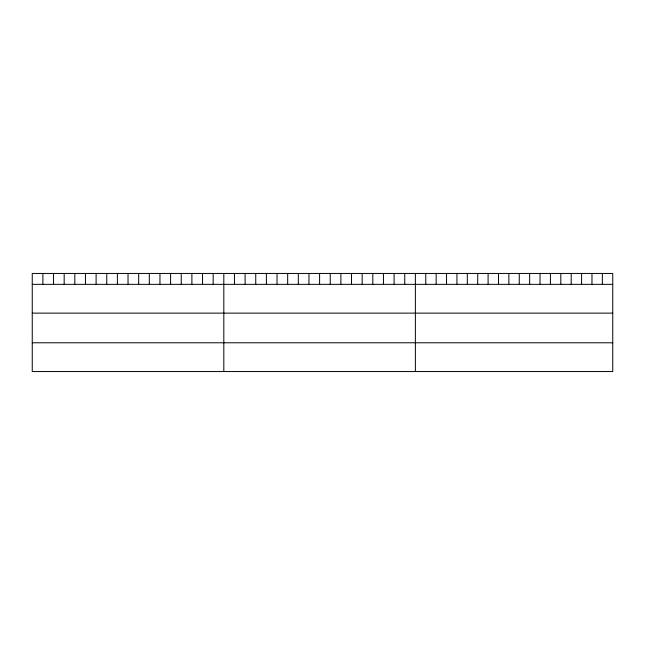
<?xml version="1.0" encoding="UTF-8"?>
<svg xmlns="http://www.w3.org/2000/svg" width="645" height="645" viewBox="0 0 645 645"><rect width="100%" height="100%" fill="white"/><g stroke="black" fill="none" stroke-linecap="round" stroke-linejoin="round"><path stroke-width="0.97" d="M612.75 284.348L612.75 371.552L32.25 371.552L32.25 273.448L612.75 273.448L612.75 284.348L32.25 284.348M32.25 313.131L612.75 313.131M32.25 342.777L612.75 342.777M602.365 273.448L602.365 284.348M591.973 273.448L591.973 284.348M581.588 273.448L581.588 284.348M571.196 273.448L571.196 284.348M560.811 273.448L560.811 284.348M550.419 273.448L550.419 284.348M540.034 273.448L540.034 284.348M529.65 273.448L529.65 284.348M519.257 273.448L519.257 284.348M508.873 273.448L508.873 284.348M498.48 273.448L498.48 284.348M488.096 273.448L488.096 284.348M477.711 273.448L477.711 284.348M467.319 273.448L467.319 284.348M456.934 273.448L456.934 284.348M446.542 273.448L446.542 284.348M436.157 273.448L436.157 284.348M425.765 273.448L425.765 284.348M415.38 273.448L415.38 371.552M404.738 273.448L404.738 284.348M394.095 273.448L394.095 284.348M383.453 273.448L383.453 284.348M372.81 273.448L372.81 284.348M362.168 273.448L362.168 284.348M351.525 273.448L351.525 284.348M340.882 273.448L340.882 284.348M330.24 273.448L330.24 284.348M319.597 273.448L319.597 284.348M308.955 273.448L308.955 284.348M298.312 273.448L298.312 284.348M287.67 273.448L287.67 284.348M277.028 273.448L277.028 284.348M266.385 273.448L266.385 284.348M255.743 273.448L255.743 284.348M245.1 273.448L245.1 284.348M234.458 273.448L234.458 284.348M223.815 273.448L223.815 371.552M213.172 273.448L213.172 284.348M202.53 273.448L202.53 284.348M191.888 273.448L191.888 284.348M181.245 273.448L181.245 284.348M170.602 273.448L170.602 284.348M159.96 273.448L159.96 284.348M149.317 273.448L149.317 284.348M138.675 273.448L138.675 284.348M128.032 273.448L128.032 284.348M117.39 273.448L117.39 284.348M106.748 273.448L106.748 284.348M96.105 273.448L96.105 284.348M85.463 273.448L85.463 284.348M74.82 273.448L74.82 284.348M64.177 273.448L64.177 284.348M53.535 273.448L53.535 284.348M42.893 273.448L42.893 284.348"/></g></svg>
